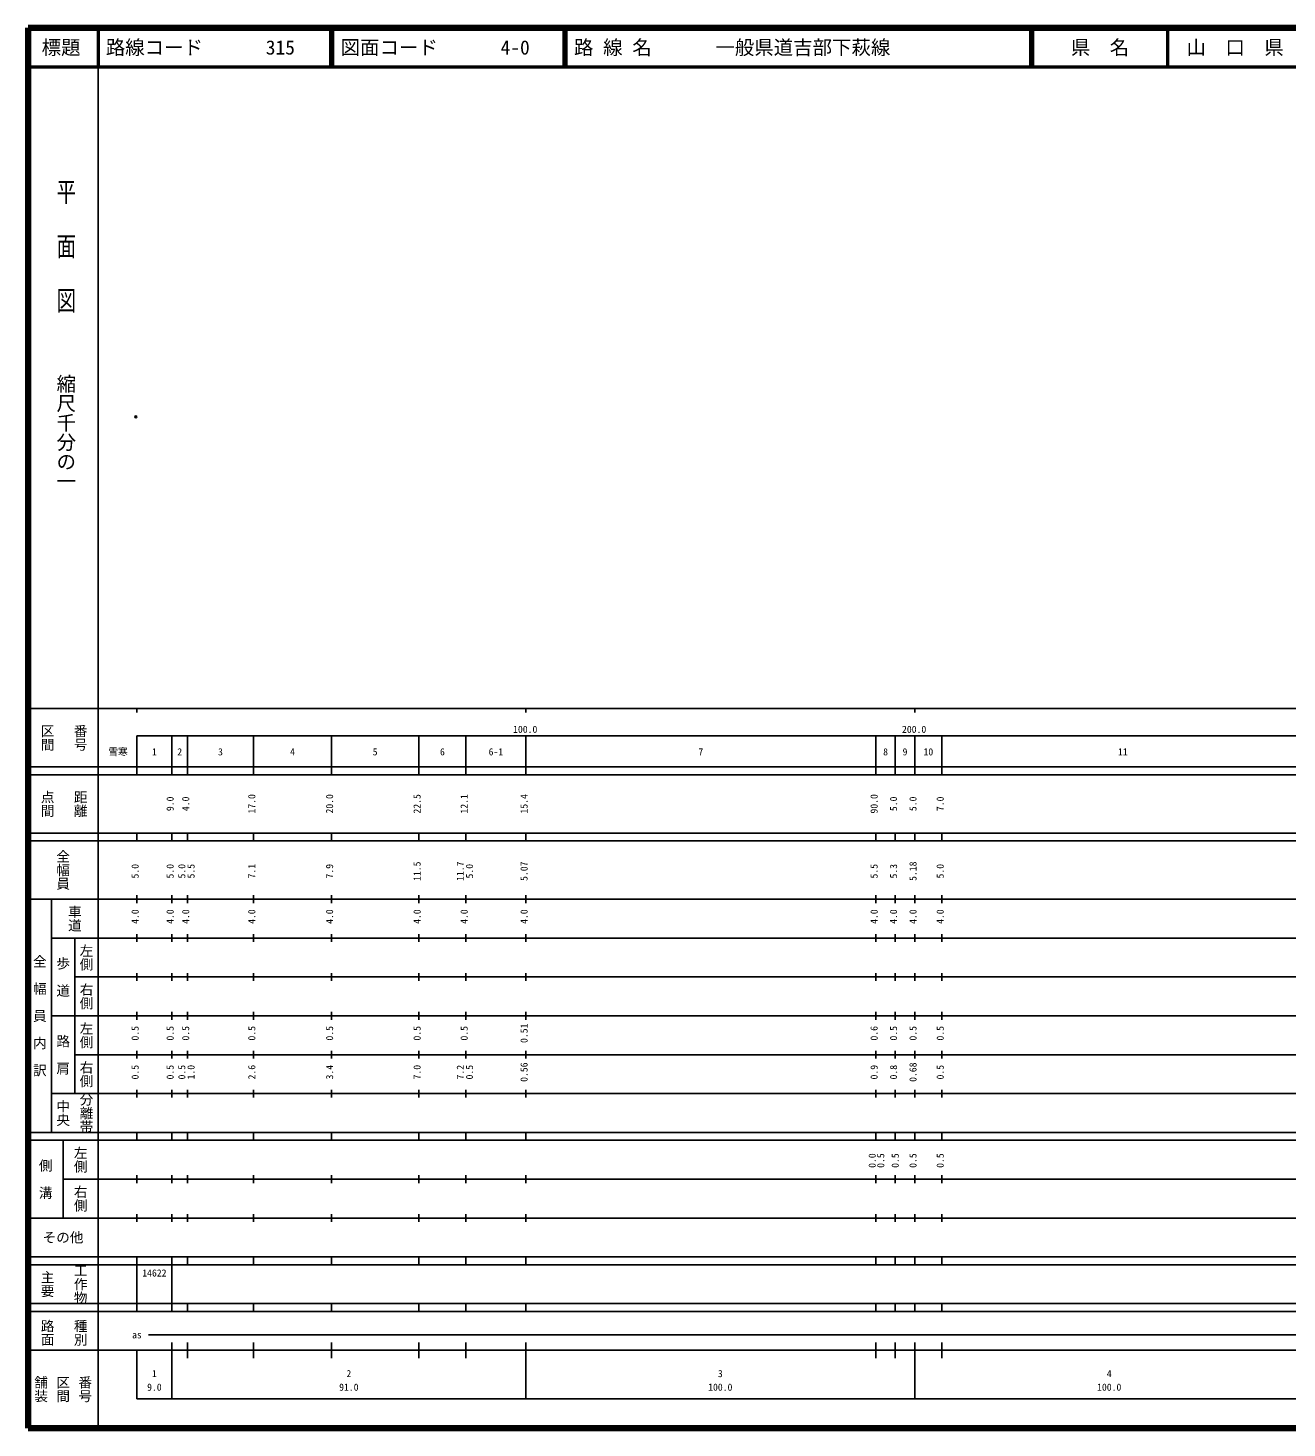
# Model space of a CAD drawing. Units: millimetres on the paper. Extents: x 40 to 680, y 20 to 380.
# Drawn here: x 40 to 363.7, y 20 to 380 of the extents above; entities that cross this region are included whole.
import ezdxf
from ezdxf.enums import TextEntityAlignment as Align

# ---------------------------------------------------------------- set-up
doc = ezdxf.new("R2010")
doc.units = ezdxf.units.MM
doc.header["$PDMODE"] = 32
doc.header["$PDSIZE"] = 0.5
doc.layers.add('M-OTRS', color=6, linetype='Continuous')
doc.layers.add('M-TTL-TXT', color=7, linetype='Continuous')
for name, color, linetype, lineweight in [('M-TTL', 2, 'Continuous', 140), ('M-TTL-BAND', 7, 'Continuous', 25), ('M-TTL-LINE', 7, 'Continuous', 50)]:
    doc.layers.add(name, color=color, linetype=linetype, lineweight=lineweight)
doc.styles.add('@ＭＳ ゴシック', font='')
doc.styles.add('ＭＳ ゴシック', font='')
doc.styles.get('@ＭＳ ゴシック').set_extended_font_data('@MS Gothic')
doc.styles.get('ＭＳ ゴシック').set_extended_font_data('MS Gothic')

msp = doc.modelspace()

# ---------------------------------------------------------------- linework, layer by layer
at = {"layer": 'M-OTRS'}
msp.add_point((67.69, 280.023), dxfattribs=at)
at = {"layer": 'M-TTL'}
for p, q in [((40, 380), (40, 20)), ((680, 380), (40, 380)), ((40, 20), (680, 20))]:
    msp.add_line(p, q, dxfattribs=at)
at = {"layer": 'M-TTL-BAND'}
for p, q in [((58, 370), (58, 20)), ((40, 205), (579, 205)), ((68, 205), (68, 204)), ((168, 205), (168, 204)), ((268, 205), (268, 204)), ((68, 198), (579, 198)), ((68, 198), (68, 188)), ((77, 188), (77, 198)), ((81, 188), (81, 198)), ((98, 188), (98, 198)), ((118, 188), (118, 198)), ((140.5, 188), (140.5, 198)), ((152.6, 188), (152.6, 198)), ((168, 188), (168, 198)), ((258, 188), (258, 198)), ((263, 188), (263, 198)), ((268, 188), (268, 198)), ((275, 188), (275, 198)), ((40, 190), (579, 190)), ((40, 188), (579, 188)), ((40, 173), (579, 173)), ((68, 171), (68, 173)), ((77, 171), (77, 173)), ((81, 171), (81, 173)), ((98, 171), (98, 173)), ((118, 171), (118, 173)), ((140.5, 171), (140.5, 173)), ((152.6, 171), (152.6, 173)), ((168, 171), (168, 173)), ((258, 171), (258, 173)), ((263, 171), (263, 173)), ((268, 171), (268, 173)), ((275, 171), (275, 173)), ((40, 171), (579, 171)), ((40, 156), (579, 156)), ((46, 96), (46, 156)), ((68, 155), (68, 157)), ((77, 155), (77, 157)), ((81, 155), (81, 157)), ((98, 155), (98, 157)), ((118, 155), (118, 157)), ((140.5, 155), (140.5, 157)), ((152.6, 155), (152.6, 157)), ((168, 155), (168, 157)), ((258, 155), (258, 157)), ((263, 155), (263, 157)), ((268, 155), (268, 157)), ((275, 155), (275, 157)), ((46, 146), (579, 146)), ((52, 146), (52, 106)), ((68, 145), (68, 147)), ((77, 145), (77, 147)), ((81, 145), (81, 147)), ((98, 145), (98, 147)), ((118, 145), (118, 147)), ((140.5, 145), (140.5, 147)), ((152.6, 145), (152.6, 147)), ((168, 145), (168, 147)), ((258, 145), (258, 147)), ((263, 145), (263, 147)), ((268, 145), (268, 147)), ((275, 145), (275, 147)), ((68, 135), (68, 137)), ((77, 135), (77, 137)), ((81, 135), (81, 137)), ((98, 135), (98, 137)), ((118, 135), (118, 137)), ((140.5, 135), (140.5, 137)), ((152.6, 135), (152.6, 137)), ((168, 135), (168, 137)), ((258, 135), (258, 137)), ((263, 135), (263, 137)), ((268, 135), (268, 137)), ((275, 135), (275, 137)), ((52, 136), (579, 136)), ((46, 126), (579, 126)), ((68, 125), (68, 127)), ((77, 125), (77, 127)), ((81, 125), (81, 127)), ((98, 125), (98, 127)), ((118, 125), (118, 127)), ((140.5, 125), (140.5, 127)), ((152.6, 125), (152.6, 127)), ((168, 125), (168, 127)), ((258, 125), (258, 127)), ((263, 125), (263, 127)), ((268, 125), (268, 127)), ((275, 125), (275, 127)), ((52, 116), (579, 116)), ((68, 115), (68, 117)), ((77, 115), (77, 117)), ((81, 115), (81, 117)), ((98, 115), (98, 117)), ((118, 115), (118, 117)), ((140.5, 115), (140.5, 117)), ((152.6, 115), (152.6, 117)), ((168, 115), (168, 117)), ((258, 115), (258, 117)), ((263, 115), (263, 117)), ((268, 115), (268, 117)), ((275, 115), (275, 117)), ((46, 106), (579, 106)), ((68, 105), (68, 107)), ((77, 105), (77, 107)), ((81, 105), (81, 107)), ((98, 105), (98, 107)), ((118, 105), (118, 107)), ((140.5, 105), (140.5, 107)), ((152.6, 105), (152.6, 107)), ((168, 105), (168, 107)), ((258, 105), (258, 107)), ((263, 105), (263, 107)), ((268, 105), (268, 107)), ((275, 105), (275, 107)), ((40, 96), (579, 96)), ((40, 94), (579, 94)), ((49, 94), (49, 74)), ((68, 94), (68, 96)), ((77, 94), (77, 96)), ((81, 94), (81, 96)), ((98, 94), (98, 96)), ((118, 94), (118, 96)), ((140.5, 94), (140.5, 96)), ((152.6, 94), (152.6, 96)), ((168, 94), (168, 96)), ((258, 94), (258, 96)), ((263, 94), (263, 96)), ((268, 94), (268, 96)), ((275, 94), (275, 96)), ((49, 84), (579, 84)), ((68, 83), (68, 85)), ((77, 83), (77, 85)), ((81, 83), (81, 85)), ((98, 83), (98, 85)), ((118, 83), (118, 85)), ((140.5, 83), (140.5, 85)), ((152.6, 83), (152.6, 85)), ((168, 83), (168, 85)), ((258, 83), (258, 85)), ((263, 83), (263, 85)), ((268, 83), (268, 85)), ((275, 83), (275, 85)), ((40, 74), (579, 74)), ((68, 73), (68, 75)), ((77, 73), (77, 75)), ((81, 73), (81, 75)), ((98, 73), (98, 75)), ((118, 73), (118, 75)), ((140.5, 73), (140.5, 75)), ((152.6, 73), (152.6, 75)), ((168, 73), (168, 75)), ((258, 73), (258, 75)), ((263, 73), (263, 75)), ((268, 73), (268, 75)), ((275, 73), (275, 75)), ((40, 64), (579, 64)), ((40, 62), (579, 62)), ((68, 62), (68, 64)), ((68, 52), (68, 62)), ((77, 62), (77, 64)), ((77, 52), (77, 62)), ((81, 62), (81, 64)), ((98, 62), (98, 64)), ((118, 62), (118, 64)), ((140.5, 62), (140.5, 64)), ((152.6, 62), (152.6, 64)), ((168, 62), (168, 64)), ((258, 62), (258, 64)), ((263, 62), (263, 64)), ((268, 62), (268, 64)), ((275, 62), (275, 64)), ((40, 52), (579, 52)), ((68, 50), (68, 52)), ((77, 50), (77, 52)), ((81, 50), (81, 52)), ((98, 50), (98, 52)), ((118, 50), (118, 52)), ((140.5, 50), (140.5, 52)), ((152.6, 50), (152.6, 52)), ((168, 50), (168, 52)), ((258, 50), (258, 52)), ((263, 50), (263, 52)), ((268, 50), (268, 52)), ((275, 50), (275, 52)), ((40, 50), (579, 50)), ((71, 44), (565, 44)), ((40, 40), (579, 40)), ((68, 40), (68, 27.5)), ((77, 27.5), (77, 42)), ((81, 38), (81, 42)), ((98, 38), (98, 42)), ((118, 38), (118, 42)), ((140.5, 38), (140.5, 42)), ((152.6, 38), (152.6, 42)), ((168, 27.5), (168, 42)), ((258, 38), (258, 42)), ((263, 38), (263, 42)), ((268, 27.5), (268, 42)), ((275, 38), (275, 42)), ((68, 27.5), (579, 27.5))]:
    msp.add_line(p, q, dxfattribs=at)
at = {"layer": 'M-TTL-LINE'}
for p, q in [((58, 380), (58, 370)), ((117.75, 380), (117.75, 370)), ((118.25, 380), (118.25, 370)), ((177.75, 380), (177.75, 370)), ((178.25, 380), (178.25, 370)), ((297.75, 380), (297.75, 370)), ((298.25, 380), (298.25, 370)), ((333, 380), (333, 370)), ((40, 370), (680, 370))]:
    msp.add_line(p, q, dxfattribs=at)

# ---------------------------------------------------------------- texts
at = {"layer": 'M-TTL-BAND', "style": '@ＭＳ ゴシック', "width": 1.4}
msp.add_text('平  面  図', height=3.666, rotation=270, dxfattribs=at).set_placement((49.777, 306.475), align=Align.MIDDLE_RIGHT)
at = {"layer": 'M-TTL-BAND', "style": '@ＭＳ ゴシック'}
msp.add_text('縮尺千分の一', height=3.666, rotation=270, dxfattribs=at).set_placement((49.777, 261.03), align=Align.MIDDLE_RIGHT)
for s, p in [('区間', (45, 197.5)), ('番号', (53.5, 197.5)), ('点間', (45, 180.5)), ('距離', (53.5, 180.5)), ('全幅員', (49, 163.5)), ('車道', (52, 151)), ('左側', (55, 141)), ('全\u3000幅\u3000員\u3000内\u3000訳', (43, 126)), ('歩\u3000道', (49, 136)), ('右側', (55, 131)), ('左側', (55, 121)), ('路\u3000肩', (49, 116)), ('右側', (55, 111)), ('分離帯', (55, 101)), ('中央', (49, 101)), ('左側', (53.5, 89)), ('側\u3000溝', (44.5, 84)), ('右側', (53.5, 79)), ('工作物', (53.5, 57)), ('主要', (45, 57)), ('路面', (45, 44.5)), ('種別', (53.5, 44.5)), ('舗装', (43.333, 30)), ('区間', (49, 30)), ('番号', (54.667, 30))]:
    msp.add_text(s, height=2.566, rotation=270, dxfattribs=at).set_placement(p, align=Align.MIDDLE_CENTER)
at = {"layer": 'M-TTL-BAND', "style": 'ＭＳ ゴシック'}
for s, p in [('100.0', (167.844, 198.195)), ('200.0', (267.844, 198.195)), ('雪寒', (63.149, 192.405)), ('1', (72.5, 192.405)), ('2', (79, 192.405)), ('3', (89.5, 192.405)), ('4', (108, 192.405)), ('5', (129.25, 192.405)), ('6', (146.55, 192.405)), ('6-1', (160.3, 192.405)), ('7', (213, 192.405)), ('8', (260.5, 192.405)), ('9', (265.5, 192.405)), ('10', (271.5, 192.405)), ('11', (321.5, 192.405)), ('as', (68, 42.5)), ('1', (72.5, 32.523)), ('2', (122.5, 32.523)), ('3', (218, 32.523)), ('4', (318, 32.523)), ('9.0', (72.5, 29.033)), ('91.0', (122.5, 29.033)), ('100.0', (218, 29.033)), ('100.0', (318, 29.033))]:
    msp.add_text(s, height=1.833, dxfattribs=at).set_placement(p, align=Align.BOTTOM_CENTER)
for s, p in [('9.0', (78, 180.5)), ('4.0', (82, 180.5)), ('17.0', (99, 180.5)), ('20.0', (119, 180.5)), ('22.5', (141.5, 180.5)), ('12.1', (153.6, 180.5)), ('15.4', (169, 180.5)), ('90.0', (259, 180.5)), ('5.0', (264, 180.5)), ('5.0', (269, 180.5)), ('7.0', (276, 180.5)), ('5.0', (69, 163.174)), ('5.0', (78, 163.174)), ('5.0', (81, 163.174)), ('5.5', (83.37, 163.174)), ('7.1', (99, 163.174)), ('7.9', (119, 163.174)), ('11.5', (141.5, 163.174)), ('11.7', (152.6, 163.174)), ('5.0', (154.97, 163.174)), ('5.07', (169, 163.174)), ('5.5', (259, 163.174)), ('5.3', (264, 163.174)), ('5.18', (269, 163.174)), ('5.0', (276, 163.174)), ('4.0', (69, 151.5)), ('4.0', (78, 151.5)), ('4.0', (82, 151.5)), ('4.0', (99, 151.5)), ('4.0', (119, 151.5)), ('4.0', (141.5, 151.5)), ('4.0', (153.6, 151.5)), ('4.0', (169, 151.5)), ('4.0', (259, 151.5)), ('4.0', (264, 151.5)), ('4.0', (269, 151.5)), ('4.0', (276, 151.5)), ('0.5', (69, 121.5)), ('0.5', (78, 121.5)), ('0.5', (82, 121.5)), ('0.5', (99, 121.5)), ('0.5', (119, 121.5)), ('0.5', (141.5, 121.5)), ('0.5', (153.6, 121.5)), ('0.51', (169, 121.5)), ('0.6', (259, 121.5)), ('0.5', (264, 121.5)), ('0.5', (269, 121.5)), ('0.5', (276, 121.5)), ('0.5', (69, 111.5)), ('0.5', (78, 111.5)), ('0.5', (81, 111.5)), ('1.0', (83.37, 111.5)), ('2.6', (99, 111.5)), ('3.4', (119, 111.5)), ('7.0', (141.5, 111.5)), ('7.2', (152.6, 111.5)), ('0.5', (154.97, 111.5)), ('0.56', (169, 111.5)), ('0.9', (259, 111.5)), ('0.8', (264, 111.5)), ('0.68', (269, 111.5)), ('0.5', (276, 111.5)), ('0.0', (258.516, 88.764)), ('0.5', (260.703, 88.764)), ('0.5', (264.433, 88.764)), ('0.5', (269, 88.764)), ('0.5', (276, 88.764))]:
    msp.add_text(s, height=1.833, rotation=90, dxfattribs=at).set_placement(p, align=Align.BOTTOM_CENTER)
msp.add_text('その他', height=2.566, dxfattribs=at).set_placement((49, 69), align=Align.MIDDLE_CENTER)
msp.add_text('14622', height=1.833, dxfattribs=at).set_placement((69.375, 58.405), align=Align.BOTTOM_LEFT)
at = {"layer": 'M-TTL-TXT', "style": 'ＭＳ ゴシック'}
for s, p in [('標題', (48.5, 375)), ('県\u3000名', (315.625, 375)), ('山\u3000口\u3000県', (350.375, 375))]:
    msp.add_text(s, height=3.666, dxfattribs=at).set_placement(p, align=Align.MIDDLE_CENTER)
for s, p in [('路線コード', (60, 375)), ('315', (101.142, 375)), ('図面コード', (120.38, 375)), ('4-0', (161.521, 375)), ('路 線 名', (180.38, 375)), ('一般県道吉部下萩線', (216.734, 375))]:
    msp.add_text(s, height=3.666, dxfattribs=at).set_placement(p, align=Align.MIDDLE_LEFT)

doc.saveas('drawing.dxf')
